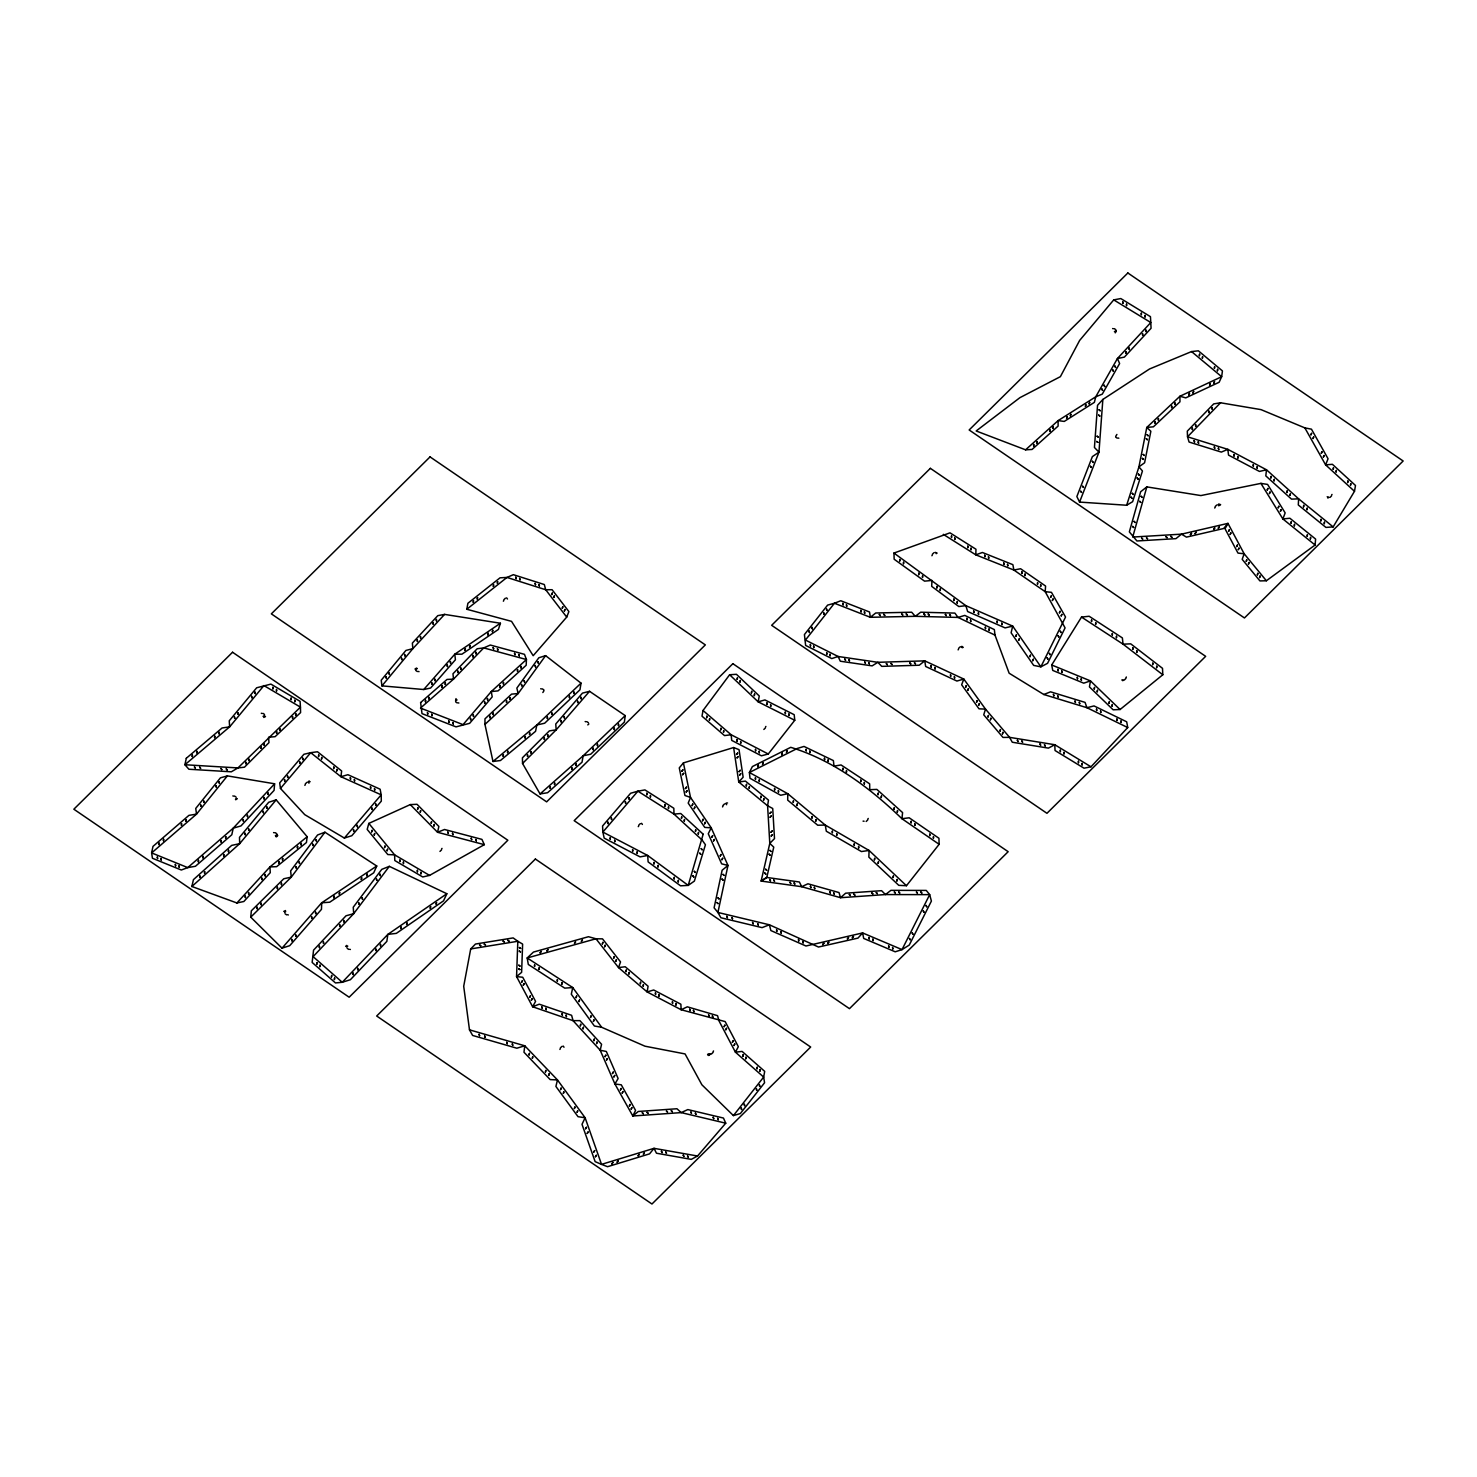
<?xml version="1.0" encoding="UTF-8"?>
<svg xmlns="http://www.w3.org/2000/svg" width="1477" height="1477" viewBox="0 0 1477 1477"><rect width="100%" height="100%" fill="white"/><g stroke="black" fill="none" stroke-linecap="round" stroke-linejoin="round"><path stroke-width="1.5" d="M484.954 724.413L484.973 718.837L511.54 694.135L518.169 693.525L545.604 655.64L581.033 683.149L579.963 689.777L544.644 723.232L536.871 724.967L492.986 761.486L484.954 724.413L518.169 693.525L516.858 688.097L538.81 657.782L545.604 655.64M235.655 799.759L237.243 798.762M263.072 716.4L264.66 715.403M275.368 835.705L276.938 834.727M416.569 668.066L414.982 669.044M417.252 668.527L415.665 669.524M457.076 699.913L455.507 700.892M1114.397 331.679L1115.984 330.682M1102.857 399.436L1098.962 452.165L1079.576 502.088L1126.656 505.245L1132.619 501.7L1142.459 470.997L1138.933 466.861L1146.78 427.462L1179.938 396.242L1221.664 376.709L1222.439 370.912L1198.364 350.806L1191.551 351.581L1149.549 368.973L1102.857 399.436L1097.54 405.307L1094.439 447.476L1098.962 452.165L1092.371 456.615L1076.862 496.549L1079.576 502.088M274.611 783.789L274.076 790.398L240.973 825.92L233.218 828.172L187.745 867.608L181.32 870.008L152.426 858.248L151.633 852.912L152.98 846.413L188.908 815.378L196.533 814.122L227.384 775.887L274.611 783.789L233.218 828.172L231.815 834.745L195.426 866.279L187.745 867.608L151.633 852.912L196.533 814.122L195.739 808.436L220.424 777.844L227.384 775.887M1315.084 545.013L1315.619 539.087L1289.864 518.242L1282.885 518.962L1260.915 483.385L1200.893 495.57L1146.835 486.893L1140.65 491.749L1129.351 531.886L1136.921 540.97L1175.932 538.643L1181.471 534.157L1227.959 523.375L1244.169 553.783L1266.38 580.756L1315.084 545.013L1282.885 518.962L1285.156 512.888L1267.58 484.419L1260.915 483.385M250.739 917.143L251.348 910.792L283.787 878.76L291.283 877.116L324.94 832.216L376.746 866.02L373.736 872.796L329.722 902.207L321.709 902.779L282.015 948.179L250.739 917.143L291.283 877.116L290.637 870.913L317.573 834.985L324.94 832.216M307.161 836.739L306.441 842.518L276.642 866.667L269.94 866.925L236.892 902.964L191.862 886.495L193.432 879.646L231.667 845.398L239.68 843.662L276.162 799.851L307.161 836.739L269.94 866.925L270.273 872.667L243.853 901.505L236.892 902.964M625.233 715.625L624.383 722.068L590.726 754.212L583.157 755.799L540.065 793.943L522.544 763.48L522.433 757.793L549.352 730.893L556.164 729.86L589.545 691.31L625.233 715.625L583.157 755.799L582.03 762.187L547.579 792.724L540.065 793.943M1354.483 491.306L1355.498 485.49L1332.402 464.313L1325.608 464.849L1304.856 427.887L1261.026 409.627L1220.537 402.778L1213.706 403.904L1187.305 431.136L1187.526 436.804L1189.077 442.048L1221.331 452.091L1227.849 449.359L1266.491 469.778L1298.615 498.838L1333.159 526.901L1354.483 491.306L1325.608 464.849L1328.063 458.756L1311.465 429.179L1304.856 427.887M466.806 609.262L467.895 603.281L500.038 577.821L506.98 577.433L513.368 574.682L544.33 584.541L545.696 589.748L566.706 617.091L533.179 655.696L511.54 621.355L466.806 609.262L506.98 577.433L545.696 589.748L552.084 589.711L568.885 611.589L566.706 617.091M703.034 710.492L702 716.179L724.505 735.583L731.152 734.752L768.262 754.008L794.755 720.278L794.201 714.702L764.938 699.932L758.163 701.833L729.62 674.749L703.034 710.492L731.152 734.752L731.724 740.402L761.412 755.799L768.262 754.008M470.701 948.936L463.704 986.267L469.483 1029.838L472.622 1035.451L516.858 1048.208L524.76 1045.79L557.475 1079.945L585.114 1117.757L601.527 1164.374L607.545 1166.701L649.548 1153.869L654.016 1148.331L697.532 1156.011L725.742 1123.185L723.453 1118.052L687.82 1109.578L681.174 1112.606L632.821 1116.003L614.93 1084.007L600.179 1050.239L573.058 1020.662L571.617 1015.308L539.253 1004.194L532.625 1006.76L516.562 976.592L517.818 941.274L513.165 937.913L475.483 944.043L470.701 948.936L517.818 941.274L522.618 944.08L521.621 972.328L516.562 976.592L522.729 977.257L535.579 1001.388L532.625 1006.76L573.058 1020.662L579.889 1020.625L601.582 1044.294L600.179 1050.239L606.327 1051.476L618.125 1078.505L614.93 1084.007L621.263 1084.801L635.572 1110.409L632.821 1116.003L638.267 1111.479L676.946 1108.747L681.174 1112.606L725.742 1123.185M368.825 823.409L367.182 829.409L387.805 854.555L394.617 854.851L429.567 875.399L484.327 844.659L481.927 839.379L444.522 829.483L437.561 832.289L410.274 804.596L368.825 823.409L394.617 854.851L394.784 860.519L422.754 876.969L429.567 875.399M235.452 799.279L236.56 798.3M285.707 911.604L284.618 912.601M346.726 945.409L345.636 946.406M347.76 946.129L346.67 947.108M587.791 724.912L588.88 723.933M1146.835 486.893L1132.711 537.056L1181.471 534.157L1186.456 537.13L1223.658 528.508L1227.959 523.375L1225.024 528.766L1237.984 553.1L1244.169 553.783L1242.175 559.34L1259.936 580.923L1266.38 580.756M1126.656 505.245L1138.933 466.861L1144.583 462.781L1150.86 431.266L1146.78 427.462L1153.426 426.798L1179.957 401.818L1179.938 396.242L1185.754 397.885L1219.134 382.266L1221.664 376.709L1191.551 351.581M500.426 623.239L498.414 629.424L461.913 654.182L454.805 654.2L423.751 689.519L381.952 685.882L381.214 680.232L405.898 650.452L412.821 648.661L444.577 614.395L500.426 623.239L454.805 654.2L455.414 659.776L430.582 688.042L423.751 689.519M446.848 893.733L443.525 900.841L396.334 933.372L387.842 934.387L342.258 982.279L335.482 982.943L312.145 962.432L313.567 950.136L346.043 915.777L353.686 913.691L389.319 866.353L446.848 893.733L387.842 934.387L386.845 941.384L350.381 979.713L342.258 982.279L313.106 956.634L353.686 913.691L353.243 907.229L381.768 869.362L389.319 866.353M263.755 717.453L265.509 716.585M285.523 910.552L283.769 911.42M1051.698 664.982L1081.515 617.091L1089.14 616.26L1122.372 637.916L1123.055 644.157L1162.805 674.767L1120.083 709.514L1113.141 709.791L1089.435 686.897L1090.451 680.897L1051.698 664.982L1052.75 670.429L1083.749 683.168L1090.451 680.897L1120.083 709.514M1116.335 331.088L1115.264 332.842M733.423 1115.597L763.664 1077.084L764.698 1071.36L742.1 1051.421L735.417 1052.159L718.948 1020.792L717.564 1015.678L687.322 1006.816L681.137 1009.733L647.129 991.935L618.531 967.583L595.97 938.781L588.474 936.713L533.455 952.074L527.197 957.964L528.304 964.463L564.731 988.131L572.744 987.559L601.637 1027.272L644.987 1046.196L685.07 1053.932L701.889 1084.783L733.423 1115.597L740.365 1113.547L764.569 1082.752L763.664 1077.084L735.417 1052.159L738.334 1046.695L725.17 1021.604L681.137 1009.733L680.879 1004.231L653.683 989.996L647.129 991.935L648.089 986.23L625.214 966.752L618.531 967.583L620.543 961.896L602.505 938.855L595.97 938.781L527.197 957.964L572.744 987.559L571.304 994.243L594.4 1026.017L601.637 1027.272M906.453 885.72L939.132 844.309L938.947 838.271L909.186 817.796L901.93 818.72C870.267 788.035 833.194 760.286 790.73 747.325L752.384 766.563L749.393 772.489L750.002 778.287L780.687 795.254L787.758 793.703L825.255 825.071L869.067 850.457L906.453 885.72L898.773 885.332L868.864 857.14L869.067 850.457L861.386 851.546L826.326 831.237L825.255 825.071L817.704 825.218L787.703 800.128L787.758 793.703L749.393 772.489L797.322 748.451L804.023 746.439L833.379 760.581L834.007 766.12L841.059 764.957L869.658 783.825L869.75 789.697L876.858 789.401L902.595 812.608L901.93 818.72L939.132 844.309M381.952 685.882L412.821 648.661L412.378 643.067L437.783 615.651L444.577 614.395M542.834 692.528L543.905 690.83M683.426 762.907L679.272 767.874L684.94 795.494L690.516 797.432L711.231 827.822L727.976 865.448L717.914 912.454L720.887 917.752L762.058 927.63L769.388 924.787L818.498 947.034L857.989 938.098L862.623 932.929L902.022 949.619L909.26 945.058L931.396 901.081L929.679 894.637L926.264 890.428L890.908 890.354L885.462 894.564L840.542 897.702L801.697 886.698L761.135 881.067L769.794 843.404L767.597 805.777L768.483 800.109L745.423 781.093L738.758 782.016L733.626 747.547L683.426 762.907L690.516 797.432L688.19 803.1L704.769 827.415L711.231 827.822L708.258 833.748L721.644 863.842L727.976 865.448L722.124 870.248L714.093 907.838L717.914 912.454L769.388 924.787L770.865 930.547L805.962 946L862.623 932.929L863.694 938.43L895.21 951.797L902.022 949.619L929.679 894.637L885.462 894.564L881.584 890.686L845.638 893.197L840.542 897.702L839.028 892.57L807.937 883.781L801.697 886.698L799.371 881.991L766.914 877.486L761.135 881.067L766.821 877.283L773.763 847.133L769.794 843.404L774.502 838.585L772.729 808.491L767.597 805.777L738.758 782.016L743.134 777.216L739.035 749.651L733.626 747.547M1115.855 436.121L1116.907 434.441M1113.732 299.886L1079.632 340.449L1060.394 376.653L1019.942 397.645L976.168 430.97L1025.573 449.82L1032.054 449.451L1058.104 426.078L1058.123 420.613L1095.749 396.796L1102.285 394.119L1119.621 363.527L1117.424 358.542L1150.786 322.521L1150.454 316.669L1120.803 298.557L1113.732 299.886L1150.786 322.521L1151.063 328.282L1124.385 357.102L1117.424 358.542L1095.749 396.796L1094.365 402.372L1064.252 421.425L1058.123 420.613L1025.573 449.82M280.464 788.441L310.724 752.679L317.481 751.756L341.649 770.976L340.929 776.699L381.195 794.829L381.306 801.143L351.821 835.705L344.363 838.05L304.742 814.658L280.464 788.441L279.688 782.884L303.911 754.285L310.724 752.679L340.929 776.699L347.907 774.705L380.124 789.216L381.195 794.829L344.363 838.05M1091.005 766.803L1127.726 727.552L1126.693 721.81L1094.051 705.932L1086.924 707.705L1043.814 694.504L1009.142 673.217L995 635.128L994.353 629.59L964.776 615.411L958.038 617.423L915.278 616.315L870.359 617.294L834.431 603.244L827.618 605.108L804.43 634.556L805.63 645.431L831.754 658.576L838.124 656.49L877.873 662.305L924.75 660.865L963.816 679.069L985.51 709.126L1009.585 737.355L1012.262 742.229L1048.412 748.119L1054.781 744.722L1091.005 766.803L1084.007 768.188L1055.04 750.519L1054.781 744.722L1009.585 737.355L1002.994 737.429L983.737 714.831L985.51 709.126L978.993 708.812L961.638 684.774L963.816 679.069L956.911 681.045L925.654 666.478L924.75 660.865L919.229 665.222L881.732 666.367L877.873 662.305L872.132 665.869L840.321 661.216L838.124 656.49L805.463 640.058L834.431 603.244L840.782 600.751L869.528 611.995L870.359 617.294L875.732 612.992L911.66 612.216L915.278 616.315L920.706 612.216L954.899 613.103L958.038 617.423L995 635.128M1220.537 402.778L1187.526 436.804L1227.849 449.359L1228.532 455.101L1259.456 471.44L1266.491 469.778L1265.807 475.889L1291.507 499.134L1298.615 498.838L1298.301 504.968L1325.94 527.418L1333.159 526.901M522.544 763.48L556.164 729.86L555.758 723.988L582.455 693.138L589.545 691.31M305.296 783.918L306.884 782.348M309.173 780.964L308.471 781.665L310.133 781.702M503.823 599.754L505.411 598.185M439.961 851.417L441.549 849.847M638.729 825.2L640.316 823.631M932.356 554.281L933.944 552.712M763.849 729.453L765.437 727.884M722.973 805.463L724.561 803.894M958.555 648.421L960.142 646.852M560.337 1047.968L561.925 1046.399M863.066 821.12L864.1 821.23M866.187 821.47L867.774 819.901M1215.165 506.574L1216.753 505.005M709.92 1054.652L710.622 1053.969L708.96 1053.913M711.489 1053.969L713.077 1052.399M1122.742 680.731L1123.443 680.029L1121.782 679.992M1124.311 680.029L1125.899 678.46M1327.878 498.1L1328.765 497.214L1327.195 496.752M1329.965 497.454L1331.552 495.884M581.033 683.149L536.871 724.967L535.542 731.337L500.426 760.526L492.986 761.486M191.862 886.495L239.68 843.662L239.496 837.348L268.685 802.288L276.162 799.851M376.746 866.02L321.709 902.779L321.469 909.352L289.714 945.668L282.015 948.179M726.315 803.026L727.533 802.971M697.532 1156.011L691.273 1159.371L656.471 1153.223L654.016 1148.331L601.527 1164.374L595.139 1161.642L582.012 1124.329L585.114 1117.757L578.024 1116.686L555.906 1086.444L557.475 1079.945L550.146 1079.576L523.984 1052.252L524.76 1045.79L469.483 1029.838M1043.814 694.504L1050.572 691.827L1085.06 702.387L1086.924 707.705L1127.726 727.552M893.954 553.063L949.988 532.846L975.965 549.241L975.799 554.835L1013.887 570.048L1045.181 591.668L1065.083 627.891L1047.562 663.321L1040.879 666.829L1033.678 665.407L1011.117 632.821L1012.687 626.1L965.866 605.662L893.954 553.063L894.157 559.229L924.547 581.144L931.95 580.443L931.692 586.369L958.831 606.549L965.866 605.662L967.638 611.533L1005.098 627.891L1012.687 626.1L1040.879 666.829L1065.545 617.035L1051.458 592.332L1045.181 591.668L1045.587 586.037L1020.57 568.737L1013.887 570.048L1012.871 564.657L982.408 552.49L975.799 554.835L943.323 534.36M507.479 599.016L506.629 597.853M1218.839 505.836L1217.99 504.654M308.97 783.179L308.121 781.998M726.647 804.707L725.779 803.543M642.384 824.461L641.535 823.298M564.011 1047.23L563.143 1046.048M729.62 674.749L736.432 674.306L759.27 695.981L758.163 701.833L794.755 720.278M410.274 804.596L417.031 804.3L438.872 826.455L437.561 832.289L484.327 844.659M1218.691 503.971L1220.593 504.672L1219.707 505.245M935.163 552.361L937.064 553.081L936.196 553.653M1081.515 617.091L1123.055 644.157L1130.717 643.843L1162.51 668.324L1162.805 674.767M1114.267 328.632L1115.818 329.685M1115.615 437.063L1117.166 438.134M542.336 688.854L543.887 689.907M586.831 721.644L588.381 722.696M415.831 670.503L417.382 671.573M456.061 698.621L455.691 699.544M455.654 701.889L457.205 702.941M262.943 713.354L264.494 714.425M234.492 796.011L236.043 797.063M275.239 832.677L276.79 833.73M347.169 948.345L348.72 949.397M285.135 913.82L286.667 914.872M958.111 649.88A1.975 1.514 -26 0 1 958.499 649.345M962.69 647.664A1.957 1.514 -26 0 1 961.305 646.723M961.601 646.428A1.957 1.514 -26 0 1 962.986 647.369M559.894 1049.427A1.975 1.514 -26 0 1 560.281 1048.892M1126.36 677.001A1.975 1.514 -26 0 1 1125.972 677.555M442.011 848.389A1.975 1.514 -26 0 1 441.605 848.924M1332.014 494.426A1.975 1.514 -26 0 1 1331.626 494.961M868.236 818.443A1.975 1.514 -26 0 1 867.848 818.978M1118.827 438.226A1.975 1.514 -26 0 1 1118.255 437.986M931.913 555.74A1.975 1.514 -26 0 1 932.301 555.204M765.898 726.426A1.975 1.514 -26 0 1 765.511 726.961M540.693 688.762A1.975 1.514 -26 0 1 541.247 688.984M273.577 832.585A1.975 1.514 -26 0 1 274.15 832.806M275.977 836.573A1.957 1.514 -26 0 1 277.399 835.17M277.694 835.373A1.957 1.514 -26 0 1 276.273 836.776M419.025 671.666A1.975 1.514 -26 0 1 418.471 671.426M304.853 785.376A1.975 1.514 -26 0 1 305.241 784.841M638.267 826.658A1.975 1.514 -26 0 1 638.673 826.123M261.3 713.262A1.975 1.514 -26 0 1 261.854 713.502M458.867 703.034A1.975 1.514 -26 0 1 458.295 702.812M1112.624 328.54A1.975 1.514 -26 0 1 1113.178 328.78M1214.722 508.033A1.975 1.514 -26 0 1 1215.109 507.497M503.362 601.213A1.975 1.514 -26 0 1 503.749 600.677M722.53 806.922A1.975 1.514 -26 0 1 722.918 806.387M713.539 1050.941A1.975 1.514 -26 0 1 713.133 1051.476M707.889 1054.209A1.957 1.514 -26 0 1 709.274 1055.15M708.978 1055.446A1.957 1.514 -26 0 1 707.594 1054.504M232.849 795.918A1.975 1.514 -26 0 1 233.403 796.14M350.363 949.489A1.975 1.514 -26 0 1 349.809 949.268M585.169 721.551A1.975 1.514 -26 0 1 585.741 721.773M288.329 914.965A1.975 1.514 -26 0 1 287.757 914.743M479.563 944.929L480.763 945.76L479.563 944.929M484.271 944.154L485.49 944.985L484.271 944.154M503.103 941.089L504.322 941.92L503.103 941.089M507.811 940.332L509.03 941.163L507.811 940.332M420.613 702.572L421.997 713.613L456.024 726.869L469.631 723.324L492.21 696.867L491.25 691.568L526.44 659.536L524.483 654.329L490.309 645.043L483.717 647.905L477.163 648.772L452.977 673.77L453.494 679.143L420.483 708.074L463.04 724.635L491.25 691.568L498.026 690.885L526.181 665.259L526.44 659.536L483.717 647.905L453.494 679.143L447.033 679.438L420.613 702.572M518.685 968.727L519.867 969.595L518.685 968.727M518.796 965.201L519.996 966.05L518.796 965.201M519.313 951.077L520.495 951.927L519.313 951.077M519.424 947.551L520.624 948.4L519.424 947.551M1096.709 441.475L1097.854 442.361L1096.709 441.475M1097.097 436.195L1098.26 437.081L1097.097 436.195M1098.648 415.111L1099.811 415.997L1098.648 415.111M1099.036 409.831L1100.199 410.717L1099.036 409.831M642.273 1112.753L643.344 1113.713L642.273 1112.753M647.092 1112.403L648.181 1113.363L647.092 1112.403M666.441 1111.036L667.512 1111.996L666.441 1111.036M671.278 1110.704L672.349 1111.664L671.278 1110.704M849.293 894.49L850.364 895.45L849.293 894.49M853.798 894.176L854.869 895.136L853.798 894.176M871.762 892.92L872.833 893.88L871.762 892.92M876.249 892.606L877.32 893.567L876.249 892.606M1141.61 538.09L1142.663 539.068L1141.61 538.09M1146.484 537.794L1147.537 538.773L1146.484 537.794M1165.981 536.631L1167.033 537.61L1165.981 536.631M1170.855 536.354L1171.907 537.314L1170.855 536.354M703.163 834.21L688.227 885.388L680.546 885.812L648.126 861.903L647.701 855.497L602.856 832.068L602.579 825.975L630.624 793.26L637.898 791.174L644.932 789.918L673.826 808.251L674.01 814.104L702.055 839.97L705.434 844.752L694.375 881.086L688.227 885.388L647.701 855.497L640.076 856.882L604.185 838.124L602.856 832.068L637.898 791.174L674.01 814.104L680.731 813.513L703.163 834.21M886.329 663.616L887.326 664.632L886.329 663.616M891.019 663.468L892.016 664.484L891.019 663.468M909.777 662.896L910.774 663.912L909.777 662.896M914.448 662.748L915.463 663.764L914.448 662.748M1142.441 458.405L1143.438 459.421L1142.441 458.405M1143.216 454.454L1144.232 455.47L1143.216 454.454M1146.355 438.706L1147.352 439.721L1146.355 438.706M1147.149 434.755L1148.146 435.77L1147.149 434.755M879.295 614.487L880.274 615.521L879.295 614.487M883.781 614.395L884.778 615.411L883.781 614.395M901.745 613.989L902.742 615.023L901.745 613.989M906.232 613.897L907.229 614.93L906.232 613.897M186.305 758.273L184.92 764.735L188.89 769.24L231.317 771.806L237.945 767.929L300.44 707.132L300.108 701.353L270.9 684.109L256.666 687.784L229.249 720.813L229.637 726.869L184.92 764.735L237.945 767.929L244.48 767.191L268.98 742.636L268.574 737.245L275.11 736.672L300.588 712.579L300.44 707.132L263.921 685.586L229.637 726.869L222.085 727.976L186.305 758.273M717.01 902.576L718.007 903.61L717.01 902.576M718.025 897.887L719.004 898.902L718.025 897.887M722.05 879.073L723.028 880.107L722.05 879.073M723.047 874.384L724.044 875.418L723.047 874.384M764.791 872.999L765.769 874.052L764.791 872.999M765.658 869.233L766.618 870.285L765.658 869.233M769.129 854.168L770.089 855.22L769.129 854.168M769.997 850.401L770.957 851.454L769.997 850.401M894.342 891.942L895.284 892.994L894.342 891.942M898.755 891.96L899.715 893.013L898.755 891.96M916.442 891.997L917.402 893.05L916.442 891.997M920.873 891.997L921.814 893.05L920.873 891.997M923.956 613.897L924.86 614.986L923.956 613.897M928.221 614.007L929.144 615.078L928.221 614.007M945.335 614.45L946.24 615.521L945.335 614.45M949.6 614.561L950.523 615.632L949.6 614.561M1132.693 526.403L1133.597 527.492L1132.693 526.403M1134.114 521.381L1135.019 522.47L1134.114 521.381M1139.764 501.312L1140.669 502.402L1139.764 501.312M1141.167 496.29L1142.072 497.38L1141.167 496.29M692.935 875.879L693.802 876.987L692.935 875.879M694.319 871.338L695.187 872.445L694.319 871.338M699.84 853.152L700.726 854.278L699.84 853.152M701.224 848.61L702.092 849.737L701.224 848.61M194.429 766.914L195.296 768.022L194.429 766.914M199.746 767.228L200.595 768.354L199.746 767.228M220.941 768.502L221.808 769.628L220.941 768.502M226.258 768.834L227.107 769.942L226.258 768.834M1131.05 497.14L1131.899 498.266L1131.05 497.14M1132.287 493.318L1133.136 494.426L1132.287 493.318M1137.198 477.957L1138.047 479.083L1137.198 477.957M1138.435 474.117L1139.284 475.243L1138.435 474.117M1080.758 491.232L1081.515 492.413L1080.758 491.232M1082.696 486.247L1083.453 487.428L1082.696 486.247M1090.451 466.27L1091.208 467.452L1090.451 466.27M1092.389 461.286L1093.146 462.467L1092.389 461.286M769.739 879.517L770.459 880.717L769.739 879.517M773.8 880.089L774.52 881.289L773.8 880.089M790.029 882.341L790.749 883.541L790.029 882.341M794.091 882.895L794.811 884.095L794.091 882.895M844.826 659.111L845.546 660.33L844.826 659.111M848.813 659.702L849.515 660.902L848.813 659.702M864.71 662.028L865.411 663.228L864.71 662.028M868.679 662.619L869.399 663.819L868.679 662.619M1017.358 740.291L1018.041 741.509L1017.358 740.291M1021.881 741.029L1022.564 742.248L1021.881 741.029M1039.956 743.965L1040.639 745.183L1039.956 743.965M1044.479 744.703L1045.162 745.922L1044.479 744.703M661.438 1151.322L662.102 1152.558L661.438 1151.322M665.795 1152.078L666.459 1153.315L665.795 1152.078M683.205 1155.162L683.869 1156.38L683.205 1155.162M687.543 1155.919L688.208 1157.156L687.543 1155.919M1047.193 657.8L1047.802 659.056L1047.193 657.8M1049.39 653.369L1049.999 654.625L1049.39 653.369M1058.141 635.664L1058.769 636.919L1058.141 635.664M1060.338 631.233L1060.948 632.488L1060.338 631.233M909.481 938.467L910.09 939.723L909.481 938.467M912.251 932.966L912.86 934.221L912.251 932.966M923.31 910.977L923.919 912.232L923.31 910.977M926.079 905.475L926.688 906.749L926.079 905.475M690.904 1112.033L691.458 1113.326L690.904 1112.033M695.353 1113.104L695.907 1114.378L695.353 1113.104M713.169 1117.332L713.742 1118.624L713.169 1117.332M717.637 1118.403L718.191 1119.677L717.637 1118.403M726.85 916.312L727.404 917.605L726.85 916.312M731.983 917.549L732.555 918.823L731.983 917.549M752.568 922.479L753.141 923.771L752.568 922.479M757.719 923.716L758.273 925.008L757.719 923.716M447.808 832.086L448.325 833.397L447.808 832.086M452.479 833.323L452.996 834.634L452.479 833.323M471.181 838.271L471.698 839.582L471.181 838.271M475.852 839.508L476.369 840.801L475.852 839.508M1102.008 389.06L1102.525 390.371L1102.008 389.06M1104.168 385.239L1104.685 386.549L1104.168 385.239M1112.846 369.952L1113.363 371.244L1112.846 369.952M1115.024 366.111L1115.541 367.422L1115.024 366.111M493.17 647.572L493.669 648.865L493.17 647.572M497.435 648.735L497.952 650.028L497.435 648.735M514.531 653.369L515.048 654.68L514.531 653.369M518.815 654.533L519.313 655.843L518.815 654.533M810.393 886.237L810.891 887.548L810.393 886.237M814.289 887.345L814.769 888.656L814.289 887.345M829.834 891.739L830.314 893.05L829.834 891.739M833.711 892.828L834.21 894.139L833.711 892.828M479.102 1034.38L479.582 1035.691L479.102 1034.38M484.641 1035.968L485.121 1037.297L484.641 1035.968M506.74 1042.356L507.239 1043.667L506.74 1042.356M512.279 1043.962L512.759 1045.273L512.279 1043.962M689.667 1009.271L690.128 1010.6L689.667 1009.271M693.433 1010.379L693.913 1011.708L693.433 1010.379M708.572 1014.81L709.052 1016.121L708.572 1014.81M712.357 1015.918L712.819 1017.228L712.357 1015.918M1053.433 694.485L1053.895 695.815L1053.433 694.485M1057.735 695.815L1058.197 697.144L1057.735 695.815M1074.979 701.095L1075.441 702.424L1074.979 701.095M1079.299 702.406L1079.742 703.735L1079.299 702.406M1194.118 440.644L1194.579 441.974L1194.118 440.644M1198.161 441.9L1198.604 443.229L1198.161 441.9M1214.279 446.922L1214.74 448.251L1214.279 446.922M1218.322 448.177L1218.765 449.506L1218.322 448.177M515.768 577.23L516.193 578.578L515.768 577.23M519.627 578.467L520.07 579.796L519.627 578.467M535.117 583.397L535.56 584.726L535.117 583.397M538.994 584.634L539.419 585.963L538.994 584.634M541.801 1006.889L542.207 1008.237L541.801 1006.889M545.844 1008.274L546.25 1009.622L545.844 1008.274M562.035 1013.831L562.423 1015.179L562.035 1013.831M566.079 1015.216L566.466 1016.564L566.079 1015.216M427.462 712.634L427.795 714.019L427.462 712.634M431.709 714.296L432.041 715.662L431.709 714.296M448.731 720.924L449.063 722.308L448.731 720.924M452.977 722.585L453.31 723.952L452.977 722.585M842.832 603.428L843.164 604.795L842.832 603.428M846.432 604.832L846.764 606.198L846.432 604.832M860.796 610.444L861.128 611.829L860.796 610.444M864.396 611.847L864.728 613.232L864.396 611.847M984.661 555.26L984.974 556.626L984.661 555.26M988.464 556.774L988.778 558.158L988.464 556.774M1003.695 562.866L1004.009 564.232L1003.695 562.866M1007.499 564.38L1007.831 565.765L1007.499 564.38M521.473 684.442L521.769 685.826L521.473 684.442M524.206 680.657L524.52 682.023L524.206 680.657M535.191 665.499L535.505 666.884L535.191 665.499M537.923 661.714L538.237 663.081L537.923 661.714M157.3 857.103L157.596 858.488L157.3 857.103M160.901 858.562L161.215 859.946L160.901 858.562M175.338 864.451L175.652 865.817L175.338 864.451M178.957 865.91L179.271 867.294L178.957 865.91M1057.883 669.395L1058.197 670.78L1057.883 669.395M1061.76 671.001L1062.055 672.367L1061.76 671.001M1077.268 677.371L1077.564 678.755L1077.268 677.371M1081.146 678.958L1081.441 680.343L1081.146 678.958M868.919 937.489L869.215 938.874L868.919 937.489M872.87 939.169L873.147 940.554L872.87 939.169M888.619 945.834L888.914 947.219L888.619 945.834M892.57 947.514L892.846 948.899L892.57 947.514M295.862 866.593L296.157 867.978L295.862 866.593M299.24 862.088L299.517 863.473L299.24 862.088M312.699 844.124L312.976 845.527L312.699 844.124M316.06 839.638L316.336 841.022L316.06 839.638M358.671 902.669L358.948 904.053L358.671 902.669M362.234 897.924L362.511 899.308L362.234 897.924M376.487 879L376.764 880.384L376.487 879M380.069 874.255L380.327 875.639L380.069 874.255M973.638 610.961L973.915 612.364L973.638 610.961M978.328 613.01L978.586 614.395L978.328 613.01M997.049 621.189L997.326 622.574L997.049 621.189M1001.738 623.239L1001.997 624.623L1001.738 623.239M776.57 929.864L776.828 931.267L776.57 929.864M780.964 931.802L781.222 933.187L780.964 931.802M798.503 939.52L798.762 940.923L798.503 939.52M802.897 941.458L803.156 942.843L802.897 941.458M350.326 777.733L350.584 779.117L350.326 777.733M354.369 779.542L354.609 780.945L354.369 779.542M370.469 786.798L370.727 788.183L370.469 786.798M374.493 788.607L374.752 790.01L374.493 788.607M741.306 1108.101L741.546 1109.504L741.306 1108.101M744.334 1104.242L744.574 1105.645L744.334 1104.242M756.427 1088.844L756.667 1090.248L756.427 1088.844M759.455 1084.986L759.695 1086.389L759.455 1084.986M809.174 631.085L809.414 632.488L809.174 631.085M812.073 627.393L812.313 628.796L812.073 627.393M823.668 612.678L823.889 614.081L823.668 612.678M826.566 609.004L826.788 610.407L826.566 609.004M930.953 665.702L931.175 667.106L930.953 665.702M934.849 667.53L935.089 668.933L934.849 667.53M950.486 674.804L950.708 676.208L950.486 674.804M954.382 676.632L954.622 678.035L954.382 676.632M966.844 618.365L967.066 619.786L966.844 618.365M970.537 620.137L970.758 621.54L970.537 620.137M985.325 627.227L985.547 628.63L985.325 627.227M989.018 628.999L989.239 630.402L989.018 628.999M200.669 804.836L200.872 806.257L200.669 804.836M203.752 801.014L203.955 802.436L203.752 801.014M216.085 785.727L216.288 787.13L216.085 785.727M219.168 781.905L219.371 783.308L219.168 781.905M806.073 749.393L806.276 750.796L806.073 749.393M809.747 751.165L809.95 752.568L809.747 751.165M824.424 758.236L824.628 759.64L824.424 758.236M828.08 759.99L828.302 761.412L828.08 759.99M1096.506 709.089L1096.709 710.511L1096.506 709.089M1100.587 711.083L1100.79 712.486L1100.587 711.083M1116.907 719.022L1117.11 720.425L1116.907 719.022M1120.988 720.998L1121.191 722.419L1120.988 720.998M234.492 716.936L234.677 718.357L234.492 716.936M237.926 712.8L238.092 714.222L237.926 712.8M251.625 696.295L251.81 697.716L251.625 696.295M255.059 692.159L255.244 693.581L255.059 692.159M386.125 676.78L386.309 678.183L386.125 676.78M389.208 673.05L389.393 674.472L389.208 673.05M401.559 658.17L401.744 659.573L401.559 658.17M404.643 654.44L404.827 655.862L404.643 654.44M810.356 644.507L810.541 645.911L810.356 644.507M813.624 646.151L813.79 647.554L813.624 646.151M766.951 702.941L767.135 704.363L766.951 702.941M770.606 704.787L770.791 706.209L770.606 704.787M826.677 652.723L826.862 654.126L826.677 652.723M829.945 654.366L830.129 655.77L829.945 654.366M785.247 712.172L785.432 713.576L785.247 712.172M788.903 714L789.087 715.422L788.903 714M244.979 833.231L245.145 834.653L244.979 833.231M248.616 828.837L248.801 830.259L248.616 828.837M263.22 811.316L263.386 812.738L263.22 811.316M266.857 806.94L267.042 808.362L266.857 806.94M284.544 779.579L284.692 781.001L284.544 779.579M287.572 776.016L287.72 777.437L287.572 776.016M299.665 761.707L299.831 763.129L299.665 761.707M302.693 758.144L302.859 759.566L302.693 758.144M736.931 739.755L737.078 741.177L736.931 739.755M740.642 741.676L740.789 743.097L740.642 741.676M755.486 749.374L755.652 750.796L755.486 749.374M759.196 751.295L759.363 752.716L759.196 751.295M610.167 837.902L610.315 839.324L610.167 837.902M614.654 840.247L614.801 841.668L614.654 840.247M632.599 849.626L632.747 851.047L632.599 849.626M637.085 851.971L637.233 853.392L637.085 851.971M655.437 992.932L655.585 994.353L655.437 992.932M658.834 994.704L658.982 996.126L658.834 994.704M672.423 1001.812L672.589 1003.252L672.423 1001.812M675.838 1003.603L675.986 1005.025L675.838 1003.603M353.538 829.686L353.686 831.108L353.538 829.686M357.231 825.366L357.379 826.788L357.231 825.366M371.964 808.085L372.112 809.507L371.964 808.085M375.638 803.765L375.804 805.187L375.638 803.765M470.498 718.302L470.646 719.742L470.498 718.302M473.323 714.997L473.471 716.419L473.323 714.997M484.604 701.778L484.751 703.2L484.604 701.778M487.428 698.473L487.576 699.895L487.428 698.473M1233.904 454.584L1234.07 456.005L1233.904 454.584M1237.781 456.615L1237.929 458.036L1237.781 456.615M1253.234 464.793L1253.382 466.215L1253.234 464.793M1257.093 466.843L1257.259 468.264L1257.093 466.843M607.896 822.172L608.044 823.594L607.896 822.172M611.404 818.092L611.552 819.513L611.404 818.092M625.417 801.734L625.565 803.156L625.417 801.734M628.925 797.635L629.073 799.075L628.925 797.635M560.909 720.425L561.038 721.847L560.909 720.425M564.232 716.567L564.38 718.007L564.232 716.567M577.599 701.15L577.729 702.572L577.599 701.15M580.923 697.292L581.07 698.713L580.923 697.292M291.744 939.409L291.874 940.831L291.744 939.409M295.714 934.867L295.843 936.289L295.714 934.867M311.61 916.7L311.739 918.122L311.61 916.7M315.58 912.158L315.709 913.598L315.58 912.158M431.764 682.762L431.875 684.202L431.764 682.762M434.866 679.235L434.976 680.657L434.866 679.235M447.291 665.093L447.402 666.533L447.291 665.093M450.393 661.567L450.522 663.007L450.393 661.567M755.393 777.862L755.522 779.284L755.393 777.862M759.233 779.985L759.344 781.407L759.233 779.985M774.576 788.46L774.687 789.9L774.576 788.46M778.397 790.583L778.527 792.023L778.397 790.583M832.326 831.237L832.4 832.677L832.326 831.237M836.702 833.785L836.794 835.207L836.702 833.785M854.223 843.939L854.315 845.379L854.223 843.939M858.599 846.469L858.691 847.909L858.599 846.469M245.293 896.114L245.367 897.554L245.293 896.114M248.598 892.514L248.671 893.954L248.598 892.514M261.798 878.095L261.891 879.535L261.798 878.095M265.103 874.495L265.195 875.935L265.103 874.495M399.898 860.039L399.99 861.479L399.898 860.039M403.406 862.106L403.479 863.547L403.406 862.106M417.382 870.322L417.456 871.762L417.382 870.322M420.871 872.372L420.963 873.812L420.871 872.372M272.839 687.359L272.931 688.799L272.839 687.359M276.494 689.519L276.568 690.959L276.494 689.519M291.098 698.141L291.191 699.581L291.098 698.141M294.754 700.283L294.828 701.723L294.754 700.283M417.326 640.003L417.4 641.443L417.326 640.003M420.502 636.587L420.576 638.027L420.502 636.587M433.204 622.869L433.278 624.309L433.204 622.869M436.38 619.435L436.435 620.894L436.38 619.435M1125.88 351.692L1125.954 353.132L1125.88 351.692M1129.203 348.092L1129.277 349.532L1129.203 348.092M1142.552 333.691L1142.626 335.131L1142.552 333.691M1145.894 330.091L1145.949 331.531L1145.894 330.091M243.262 819.661L243.336 821.101L243.262 819.661M247.416 815.23L247.471 816.67L247.416 815.23M263.958 797.469L264.032 798.909L263.958 797.469M268.094 793.02L268.168 794.478L268.094 793.02M1122.797 301.899L1122.852 303.339L1122.797 301.899M1126.508 304.17L1126.563 305.61L1126.508 304.17M1141.333 313.216L1141.37 314.656L1141.333 313.216M1145.026 315.469L1145.081 316.927L1145.026 315.469M1060.32 750.205L1060.375 751.645L1060.32 750.205M1063.938 752.421L1063.994 753.861L1063.938 752.421M1078.432 761.246L1078.487 762.704L1078.432 761.246M1082.05 763.461L1082.106 764.901L1082.05 763.461M319.401 946.222L319.438 947.662L319.401 946.222M323.463 941.92L323.5 943.378L323.463 941.92M339.692 924.75L339.728 926.19L339.692 924.75M343.753 920.448L343.79 921.888L343.753 920.448M353.132 973.085L353.169 974.543L353.132 973.085M357.692 968.303L357.729 969.743L357.692 968.303M375.933 949.139L375.97 950.579L375.933 949.139M380.494 944.357L380.531 945.797L380.494 944.357M951.502 535.948L951.539 537.406L951.502 535.948M954.751 537.997L954.788 539.456L954.751 537.997M967.749 546.195L967.786 547.635L967.749 546.195M970.998 548.244L971.035 549.684L970.998 548.244M646.815 793.26L646.852 794.718L646.815 793.26M650.434 795.549L650.452 797.008L650.434 795.549M664.872 804.725L664.908 806.184L664.872 804.725M668.49 807.014L668.509 808.473L668.49 807.014M457.759 671.038L457.778 672.497L457.759 671.038M460.787 667.918L460.806 669.376L460.787 667.918M472.88 655.419L472.898 656.877L472.88 655.419M475.889 652.299L475.926 653.757L475.889 652.299M1192.345 428.145L1192.364 429.585L1192.345 428.145M1195.65 424.73L1195.668 426.188L1195.65 424.73M1208.851 411.123L1208.888 412.581L1208.851 411.123M1212.155 407.726L1212.174 409.166L1212.155 407.726M534.582 964.924L534.582 966.383L534.582 964.924M539.123 967.878L539.142 969.337L539.123 967.878M557.346 979.713L557.364 981.171L557.346 979.713M561.906 982.685L561.925 984.125L561.906 982.685M1091.558 620.008L1091.558 621.466L1091.558 620.008M1095.712 622.722L1095.712 624.18L1095.712 622.722M1112.329 633.541L1112.329 634.999L1112.329 633.541M1116.483 636.255L1116.483 637.713L1116.483 636.255M842.887 768.354L842.887 769.794L842.887 768.354M846.469 770.699L846.469 772.157L846.469 770.699M860.759 780.133L860.759 781.591L860.759 780.133M864.34 782.496L864.34 783.955L864.34 782.496M245.81 762.224L245.81 763.683L245.81 762.224M248.875 759.16L248.875 760.618L248.875 759.16M261.134 746.882L261.115 748.341L261.134 746.882M264.198 743.817L264.18 745.276L264.198 743.817M527.547 754.876L527.529 756.335L527.547 754.876M530.908 751.516L530.889 752.975L530.908 751.516M544.348 738.057L544.348 739.515L544.348 738.057M547.727 734.697L547.709 736.155L547.727 734.697M232.554 652.243L73.85 809.211L349.144 997.215L507.848 840.247L232.554 652.243M430.047 456.891L271.343 613.86L546.638 801.863L705.341 644.895L430.047 456.891M535.376 859.042L376.672 1016.01L651.966 1204.013L810.67 1047.027L535.376 859.042M732.869 663.69L574.165 820.658L849.46 1008.662L1008.163 851.694L732.869 663.69M930.362 468.338L771.659 625.306L1046.953 813.31L1205.657 656.342L930.362 468.338M1127.856 272.987L969.152 429.973L1244.446 617.958L1403.15 460.99L1127.856 272.987M257.127 907.229L257.109 908.687L257.127 907.229M261.189 903.241L261.171 904.699L261.189 903.241M277.399 887.215L277.381 888.674L277.399 887.215M281.461 883.209L281.442 884.668L281.461 883.209M911.143 821.36L911.124 822.818L911.143 821.36M914.872 823.926L914.835 825.385L914.872 823.926M929.753 834.154L929.716 835.613L929.753 834.154M933.464 836.72L933.446 838.179L933.464 836.72M1021.936 571.913L1021.899 573.371L1021.936 571.913M1025.056 574.073L1025.038 575.532L1025.056 574.073M1037.574 582.713L1037.556 584.172L1037.574 582.713M1040.713 584.874L1040.676 586.351L1040.713 584.874M593.274 748.248L593.219 749.707L593.274 748.248M597.483 744.223L597.428 745.682L597.483 744.223M614.321 728.161L614.247 729.62L614.321 728.161M618.531 724.136L618.457 725.595L618.531 724.136M899.788 559.525L899.715 560.983L899.788 559.525M903.573 562.257L903.518 563.716L903.573 562.257M918.768 573.224L918.712 574.682L918.768 573.224M922.571 575.956L922.516 577.415L922.571 575.956M547.413 717.102L547.358 718.56L547.413 717.102M551.826 712.911L551.77 714.388L551.826 712.911M569.494 696.184L569.42 697.661L569.494 696.184M573.907 692.011L573.851 693.47L573.907 692.011M276.661 731.706L276.587 733.183L276.661 731.706M279.836 728.696L279.762 730.173L279.836 728.696M292.575 716.659L292.52 718.117L292.575 716.659M295.769 713.649L295.695 715.108L295.769 713.649M654.034 862.457L653.96 863.916L654.034 862.457M658.096 865.448L658.003 866.907L658.096 865.448M1155.125 421.72L1155.051 423.179L1155.125 421.72M1158.43 418.582L1158.356 420.059L1158.43 418.582M1171.704 406.101L1171.63 407.578L1171.704 406.101M1175.009 402.981L1174.935 404.458L1175.009 402.981M674.287 877.393L674.214 878.87L674.287 877.393M678.349 880.384L678.275 881.861L678.349 880.384M936.953 586.461L936.861 587.92L936.953 586.461M940.332 588.972L940.258 590.449L940.332 588.972M953.902 599.071L953.828 600.53L953.902 599.071M957.299 601.582L957.225 603.059L957.299 601.582M489.976 716.253L489.902 717.73L489.976 716.253M493.3 713.169L493.207 714.646L493.3 713.169M506.593 700.818L506.5 702.295L506.593 700.818M509.916 697.735L509.823 699.193L509.916 697.735M1132.914 647.868L1132.804 649.326L1132.914 647.868M1136.884 650.914L1136.773 652.391L1136.884 650.914M1152.78 663.155L1152.669 664.632L1152.78 663.155M1156.749 666.219L1156.639 667.696L1156.749 666.219M499.983 685.697L499.872 687.156L499.983 685.697M503.491 682.485L503.38 683.962L503.491 682.485M517.578 669.672L517.467 671.149L517.578 669.672M521.086 666.459L520.975 667.936L521.086 666.459M1033.752 444.522L1033.642 445.98L1033.752 444.522M1037.02 441.586L1036.891 443.063L1037.02 441.586M1050.036 429.918L1049.907 431.376L1050.036 429.918M1053.286 426.982L1053.156 428.459L1053.286 426.982M318.7 755.079L318.57 756.556L318.7 755.079M321.728 757.479L321.598 758.956L321.728 757.479M199.875 875.916L199.764 877.393L199.875 875.916M204.657 871.633L204.528 873.11L204.657 871.633M223.784 854.5L223.655 855.977L223.784 854.5M228.566 850.217L228.437 851.694L228.566 850.217M333.802 767.098L333.673 768.575L333.802 767.098M336.83 769.499L336.701 770.976L336.83 769.499M550.349 786.872L550.219 788.349L550.349 786.872M554.669 783.05L554.521 784.527L554.669 783.05M571.894 767.8L571.747 769.277L571.894 767.8M576.196 763.978L576.067 765.455L576.196 763.978M1291.267 521.769L1291.138 523.246L1291.267 521.769M1294.498 524.372L1294.35 525.849L1294.498 524.372M1307.367 534.803L1307.219 536.28L1307.367 534.803M1310.579 537.406L1310.45 538.883L1310.579 537.406M1303.711 505.374L1303.563 506.851L1303.711 505.374M1307.163 508.18L1307.016 509.657L1307.163 508.18M1320.992 519.406L1320.844 520.883L1320.992 519.406M1324.444 522.212L1324.297 523.689L1324.444 522.212M425.579 700.246L425.431 701.723L425.579 700.246M428.884 697.347L428.736 698.824L428.884 697.347M442.085 685.79L441.937 687.267L442.085 685.79M445.389 682.891L445.242 684.368L445.389 682.891M746.494 784.379L746.328 785.856L746.494 784.379M749.374 786.761L749.227 788.238L749.374 786.761M760.913 796.269L760.747 797.746L760.913 796.269M763.794 798.632L763.646 800.109L763.794 798.632M198.49 860.297L198.324 861.774L198.49 860.297M203.032 856.346L202.866 857.823L203.032 856.346M221.236 840.579L221.07 842.056L221.236 840.579M225.778 836.628L225.612 838.105L225.778 836.628M1199.564 354.222L1199.398 355.699L1199.564 354.222M1202.573 356.732L1202.407 358.209L1202.573 356.732M1214.611 366.776L1214.445 368.271L1214.611 366.776M1217.62 369.305L1217.454 370.782L1217.62 369.305M793.426 800.885L793.278 802.362L793.426 800.885M797.192 804.023L797.026 805.5L797.192 804.023M812.184 816.559L812.018 818.036L812.184 816.559M815.932 819.698L815.766 821.175L815.932 819.698M159.128 843.109L158.962 844.586L159.128 843.109M163.615 839.231L163.449 840.708L163.615 839.231M181.579 823.704L181.413 825.181L181.579 823.704M186.065 819.827L185.899 821.304L186.065 819.827M626.248 970.075L626.063 971.552L626.248 970.075M629.11 972.512L628.925 973.989L629.11 972.512M640.556 982.26L640.372 983.737L640.556 982.26M643.4 984.697L643.233 986.174L643.4 984.697M706.837 716.234L706.652 717.711L706.837 716.234M709.643 718.671L709.458 720.148L709.643 718.671M720.887 728.364L720.702 729.841L720.887 728.364M723.712 730.783L723.527 732.26L723.712 730.783M192.416 755.079L192.232 756.556L192.416 755.079M196.884 751.295L196.699 752.772L196.884 751.295M214.774 736.155L214.59 737.632L214.774 736.155M219.242 732.352L219.058 733.847L219.242 732.352M317.093 962.635L316.89 964.13L317.093 962.635M320.011 965.201L319.807 966.678L320.011 965.201M331.679 975.466L331.476 976.943L331.679 975.466M334.596 978.032L334.393 979.509L334.596 978.032M743.097 1054.8L742.894 1056.277L743.097 1054.8M745.922 1057.274L745.719 1058.769L745.922 1057.274M757.221 1067.243L757.018 1068.739L757.221 1067.243M760.046 1069.736L759.843 1071.231L760.046 1069.736M503.399 754.784L503.177 756.279L503.399 754.784M507.774 751.147L507.571 752.624L507.774 751.147M525.332 736.543L525.129 738.02L525.332 736.543M529.726 732.887L529.523 734.364L529.726 732.887M878.243 793.167L878.021 794.644L878.243 793.167M881.455 796.066L881.234 797.543L881.455 796.066M894.323 807.679L894.102 809.156L894.323 807.679M897.536 810.578L897.333 812.055L897.536 810.578M1271.069 476.443L1270.866 477.939L1271.069 476.443M1274.282 479.36L1274.06 480.837L1274.282 479.36M1287.132 490.973L1286.91 492.469L1287.132 490.973M1290.344 493.89L1290.123 495.367L1290.344 493.89M1333.454 467.803L1333.233 469.298L1333.454 467.803M1336.353 470.461L1336.113 471.938L1336.353 470.461M1347.892 481.04L1347.67 482.517L1347.892 481.04M1350.772 483.681L1350.55 485.176L1350.772 483.681M278.987 861.534L278.765 863.011L278.987 861.534M282.716 858.506L282.476 859.983L282.716 858.506M297.615 846.432L297.375 847.909L297.615 846.432M301.326 843.404L301.105 844.899L301.326 843.404M681.691 816.947L681.469 818.424L681.691 816.947M684.497 819.532L684.257 821.009L684.497 819.532M695.704 829.871L695.482 831.366L695.704 829.871M698.51 832.474L698.289 833.951L698.51 832.474M874.698 858.34L874.439 859.817L874.698 858.34M878.427 861.866L878.187 863.343L878.427 861.866M893.4 875.972L893.142 877.449L893.4 875.972M897.13 879.498L896.89 880.975L897.13 879.498M737.429 677.851L737.189 679.328L737.429 677.851M740.291 680.546L740.032 682.042L740.291 680.546M751.701 691.384L751.461 692.879L751.701 691.384M754.562 694.098L754.304 695.575L754.562 694.098M473.508 600.751L473.249 602.247L473.508 600.751M477.533 597.576L477.274 599.053L477.533 597.576M493.595 584.837L493.336 586.332L493.595 584.837M497.62 581.661L497.361 583.138L497.62 581.661M1094.531 687.451L1094.254 688.928L1094.531 687.451M1097.485 690.313L1097.226 691.79L1097.485 690.313M1109.338 701.76L1109.079 703.237L1109.338 701.76M1112.31 704.621L1112.033 706.098L1112.31 704.621M417.899 807.845L417.603 809.341L417.899 807.845M420.631 810.615L420.317 812.11L420.631 810.615M431.542 821.71L431.247 823.187L431.542 821.71M434.275 824.48L433.98 825.957L434.275 824.48M529.431 1053.396L529.117 1054.892L529.431 1053.396M532.717 1056.812L532.385 1058.307L532.717 1056.812M545.788 1070.474L545.475 1071.97L545.788 1070.474M549.075 1073.89L548.742 1075.385L549.075 1073.89M580.719 1024.336L580.369 1025.813L580.719 1024.336M583.433 1027.29L583.083 1028.786L583.433 1027.29M594.271 1039.125L593.92 1040.62L594.271 1039.125M596.985 1042.079L596.634 1043.574L596.985 1042.079M988.427 715.477L988.039 716.954L988.427 715.477M990.845 718.302L990.439 719.779L990.845 718.302M1000.464 729.583L1000.077 731.078L1000.464 729.583M1002.883 732.407L1002.477 733.903L1002.883 732.407M401.135 927.039L400.729 928.516L401.135 927.039M407.043 922.977L406.637 924.454L407.043 922.977M430.638 906.712L430.232 908.189L430.638 906.712M436.527 902.65L436.14 904.127L436.527 902.65M465.403 648.791L464.997 650.286L465.403 648.791M469.963 645.707L469.557 647.184L469.963 645.707M488.222 633.319L487.798 634.815L488.222 633.319M492.783 630.236L492.358 631.713L492.783 630.236M1246.717 559.875L1246.293 561.352L1246.717 559.875M1248.933 562.571L1248.508 564.048L1248.933 562.571M1257.813 573.353L1257.389 574.848L1257.813 573.353M1260.029 576.048L1259.623 577.544L1260.029 576.048M372.075 830.388L371.669 831.865L372.075 830.388M374.66 833.526L374.235 835.022L374.66 833.526M384.98 846.099L384.555 847.576L384.98 846.099M387.546 849.238L387.122 850.734L387.546 849.238M334.19 896.244L333.747 897.721L334.19 896.244M339.692 892.57L339.248 894.047L339.692 892.57M361.699 877.855L361.274 879.35L361.699 877.855M367.201 874.181L366.776 875.676L367.201 874.181M602.838 942.4L602.394 943.877L602.838 942.4M605.108 945.28L604.647 946.757L605.108 945.28M614.118 956.801L613.675 958.278L614.118 956.801M616.389 959.681L615.927 961.158L616.389 959.681M552.269 593.089L551.807 594.585L552.269 593.089M554.373 595.822L553.912 597.317L554.373 595.822M562.774 606.77L562.312 608.247L562.774 606.77M564.879 609.503L564.417 610.98L564.879 609.503M1067.077 416.699L1066.597 418.176L1067.077 416.699M1070.843 414.317L1070.363 415.794L1070.843 414.317M1085.89 404.79L1085.41 406.267L1085.89 404.79M1089.657 402.409L1089.158 403.886L1089.657 402.409M561.094 1088.124L560.595 1089.601L561.094 1088.124M563.845 1091.909L563.365 1093.386L563.845 1091.909M574.904 1107.03L574.405 1108.507L574.904 1107.03M577.673 1110.815L577.175 1112.292L577.673 1110.815M576.602 996.107L576.104 997.603L576.602 996.107M579.501 1000.077L579.002 1001.572L579.501 1000.077M591.04 1015.973L590.542 1017.45L591.04 1015.973M593.939 1019.942L593.44 1021.419L593.939 1019.942M966.235 685.697L965.736 687.174L966.235 685.697M968.395 688.688L967.897 690.184L968.395 688.688M977.072 700.707L976.574 702.203L977.072 700.707M979.251 703.717L978.753 705.194L979.251 703.717M1016.398 634.833L1015.862 636.31L1016.398 634.833M1019.222 638.895L1018.687 640.372L1019.222 638.895M1030.484 655.197L1029.967 656.674L1030.484 655.197M1033.309 659.259L1032.774 660.736L1033.309 659.259M692.731 804.079L692.196 805.556L692.731 804.079M694.799 807.125L694.264 808.602L694.799 807.125M703.089 819.292L702.554 820.769L703.089 819.292M705.157 822.32L704.621 823.797L705.157 822.32M1267.838 488.499L1267.248 489.976L1267.838 488.499M1270.035 492.063L1269.445 493.54L1270.035 492.063M1278.824 506.297L1278.233 507.756L1278.824 506.297M1281.021 509.842L1280.43 511.319L1281.021 509.842M1051.273 595.896L1050.645 597.373L1051.273 595.896M1053.046 598.997L1052.399 600.456L1053.046 598.997M1060.08 611.33L1059.434 612.807L1060.08 611.33M1061.834 614.432L1061.206 615.891L1061.834 614.432M1311.594 433.352L1310.948 434.81L1311.594 433.352M1313.662 437.044L1313.016 438.503L1313.662 437.044M1321.97 451.833L1321.324 453.291L1321.97 451.833M1324.057 455.525L1323.41 456.984L1324.057 455.525M621.115 1088.475L620.451 1089.934L621.115 1088.475M622.888 1091.688L622.242 1093.146L622.888 1091.688M630.051 1104.482L629.405 1105.941L630.051 1104.482M631.842 1107.676L631.196 1109.135L631.842 1107.676M1229.252 529.892L1228.587 531.369L1229.252 529.892M1230.876 532.939L1230.212 534.397L1230.876 532.939M1237.357 545.105L1236.692 546.564L1237.357 545.105M1238.981 548.152L1238.317 549.61L1238.981 548.152M522.396 980.728L521.713 982.187L522.396 980.728M524.003 983.737L523.32 985.196L524.003 983.737M530.428 995.812L529.745 997.27L530.428 995.812M532.034 998.821L531.351 1000.28L532.034 998.821M724.875 1025.167L724.192 1026.626L724.875 1025.167M726.518 1028.306L725.835 1029.764L726.518 1028.306M733.09 1040.86L732.407 1042.319L733.09 1040.86M734.752 1043.999L734.069 1045.458L734.752 1043.999M758.439 765.197L757.738 766.655L758.439 765.197M763.221 762.797L762.538 764.255L763.221 762.797M782.385 753.178L781.702 754.636L782.385 753.178M787.186 750.778L786.484 752.218L787.186 750.778M1189.483 393.417L1188.727 394.857L1189.483 393.417M1193.656 391.46L1192.899 392.9L1193.656 391.46M1210.346 383.651L1209.589 385.091L1210.346 383.651M1214.519 381.694L1213.762 383.134L1214.519 381.694M712.634 835.705L711.877 837.145L712.634 835.705M714.314 839.471L713.557 840.911L714.314 839.471M721.016 854.518L720.241 855.958L721.016 854.518M722.678 858.285L721.921 859.725L722.678 858.285M605.847 1055.206L605.072 1056.646L605.847 1055.206M607.324 1058.584L606.549 1060.024L607.324 1058.584M613.232 1072.099L612.457 1073.539L613.232 1072.099M614.709 1075.478L613.934 1076.918L614.709 1075.478M586.443 1127.32L585.594 1128.742L586.443 1127.32M588.086 1131.991L587.237 1133.413L588.086 1131.991M594.659 1150.638L593.791 1152.06L594.659 1150.638M596.302 1155.309L595.434 1156.731L596.302 1155.309M682.909 769.886L681.894 771.252L682.909 769.886M683.629 773.339L682.614 774.705L683.629 773.339M686.473 787.149L685.457 788.515L686.473 787.149M687.174 790.601L686.159 791.967L687.174 790.601M612.918 1162.454L611.884 1163.821L612.918 1162.454M618.161 1160.848L617.146 1162.214L618.161 1160.848M639.172 1154.442L638.138 1155.789L639.172 1154.442M644.415 1152.835L643.4 1154.183L644.415 1152.835M541.173 951.483L540.12 952.813L541.173 951.483M548.059 949.563L546.988 950.893L548.059 949.563M575.568 941.883L574.498 943.212L575.568 941.883M582.436 939.963L581.384 941.292L582.436 939.963M737.632 753.104L736.561 754.433L737.632 753.104M738.149 756.538L737.078 757.867L738.149 756.538M740.199 770.329L739.128 771.659L740.199 770.329M740.715 773.782L739.645 775.111L740.715 773.782M1191.514 533.382L1190.37 534.674L1191.514 533.382M1196.148 532.292L1195.022 533.603L1196.148 532.292M1214.759 527.991L1213.614 529.283L1214.759 527.991M1219.411 526.901L1218.267 528.212L1219.411 526.901M823.871 943.249L822.707 944.542L823.871 943.249M828.8 942.123L827.655 943.415L828.8 942.123M848.537 937.655L847.392 938.947L848.537 937.655M853.484 936.547L852.321 937.84L853.484 936.547M771.086 812.147L769.905 813.421L771.086 812.147M771.308 815.895L770.126 817.187L771.308 815.895M772.176 830.96L771.012 832.234L772.176 830.96M772.397 834.708L771.234 836L772.397 834.708"/></g></svg>
